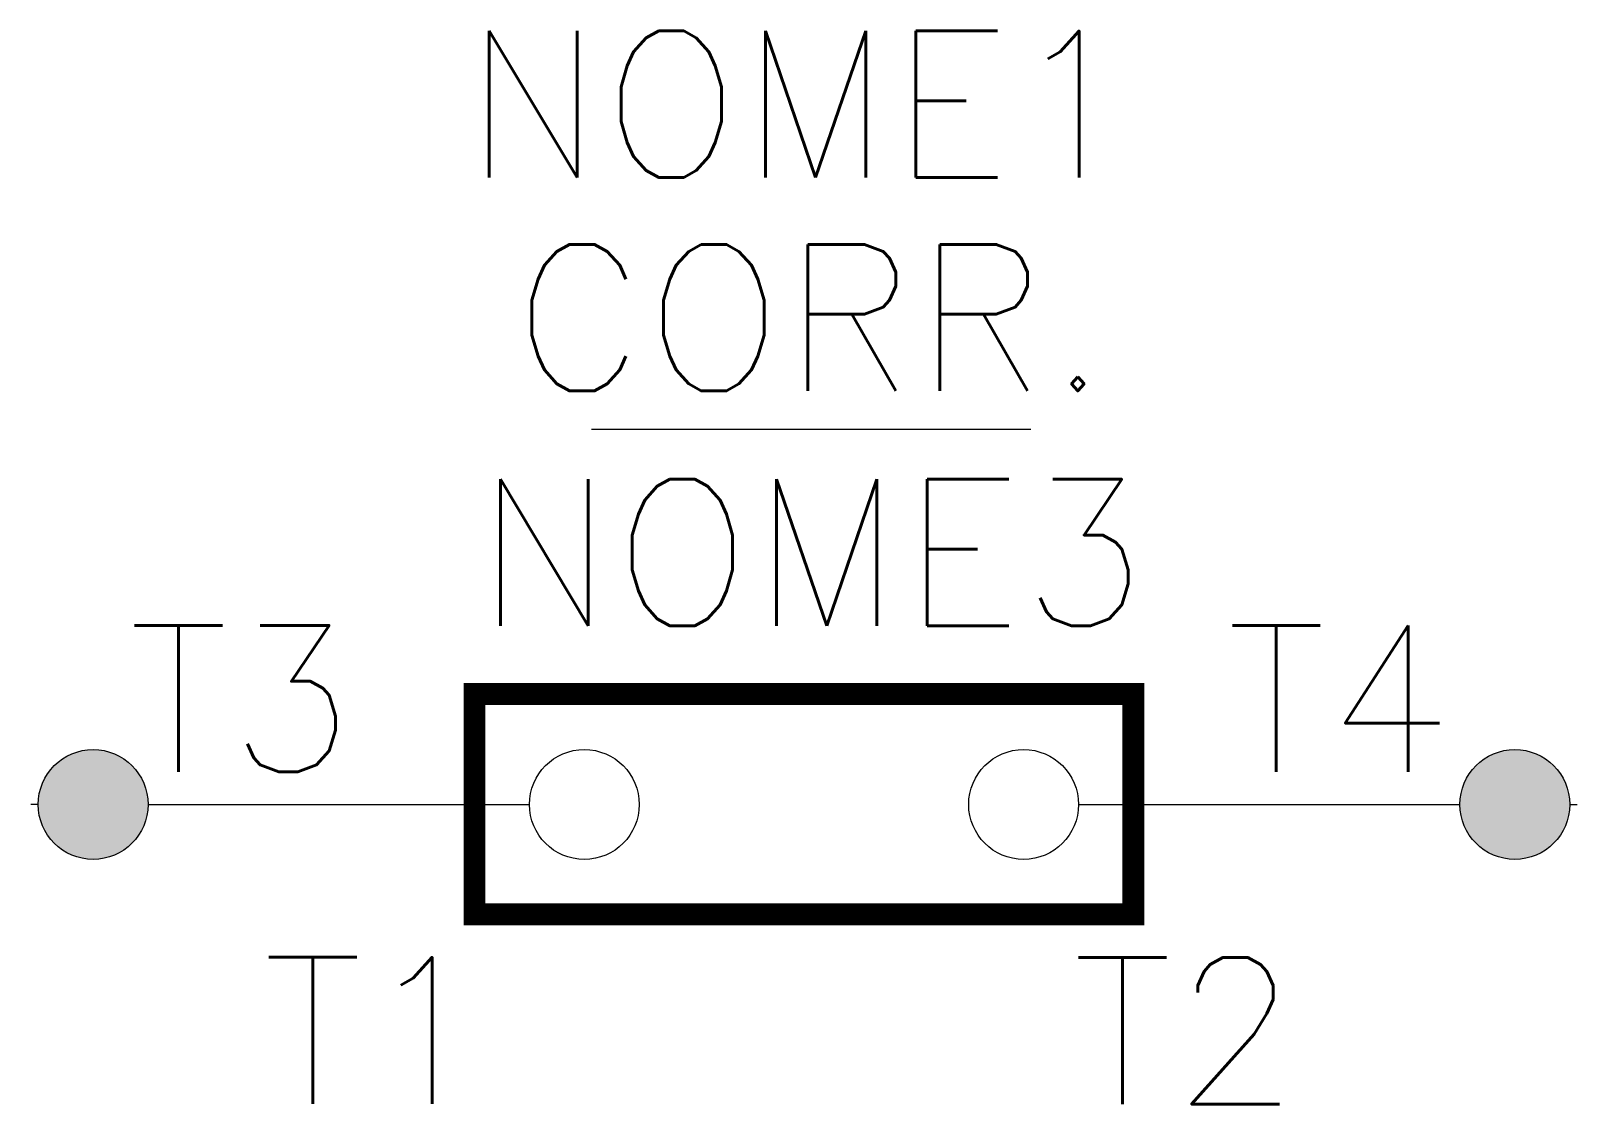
# Model space of a CAD drawing. Extents: x 314.1 to 335.2, y 184.8 to 199.4.
import ezdxf
from ezdxf.enums import TextEntityAlignment as Align

# ---------------------------------------------------------------- set-up
doc = ezdxf.new("R2010")
doc.units = 0
doc.header["$MEASUREMENT"] = 0
doc.layers.get('0').update_dxf_attribs({"linetype": 'CONTINUOUS'})
doc.styles.add('ROMANS', font='romans')

msp = doc.modelspace()

# ---------------------------------------------------------------- hatches: boundary and pattern name
h = msp.add_hatch(color=256)
h.dxf.hatch_style = 1
h.paths.add_polyline_path([(314.169, 188.89, 1), (315.669, 188.89, 1)])
h = msp.add_hatch(color=256)
h.dxf.hatch_style = 1
h.paths.add_polyline_path([(333.587, 188.89, 1), (335.087, 188.89, 1)])

# ---------------------------------------------------------------- linework, layer by layer
msp.add_line((321.726, 194.013), (327.725, 194.013))
at = {"color": 0}
for p, q in [((314.169, 188.89), (314.069, 188.89)), ((315.669, 188.89), (320.878, 188.89)), ((328.378, 188.89), (333.587, 188.89)), ((335.087, 188.89), (335.187, 188.89))]:
    msp.add_line(p, q, dxfattribs=at)
at = {"color": 5, "const_width": 0.3}
msp.add_lwpolyline([(329.128, 190.397), (320.128, 190.397), (320.128, 187.39), (329.128, 187.39)], close=True, dxfattribs=at)
at = {"color": 7}
for centre in [(314.919, 188.89), (321.628, 188.89), (327.628, 188.89), (334.337, 188.89)]:
    msp.add_circle(centre, 0.75, dxfattribs=at)

# ---------------------------------------------------------------- texts
at = {"lineweight": -3, "style": 'ROMANS'}
for tag, text, p in [('NOME1', 'NOME1', (324.572, 198.45)), ('CORR.', 'CORR.', (324.725, 195.536)), ('NOME3', 'NOME3', (324.725, 192.329))]:
    msp.add_attdef(tag, text=text, height=2, dxfattribs=at).set_placement(p, align=Align.MIDDLE_CENTER)
for tag, text, p in [('T3', 'T3', (318.485, 190.335)), ('T4', 'T4', (333.479, 190.335)), ('T1', 'T1', (320.32, 185.804)), ('T2', 'T2', (331.378, 185.8))]:
    msp.add_attdef(tag, text=text, height=2, dxfattribs=at).set_placement(p, align=Align.MIDDLE_RIGHT)

doc.saveas('drawing.dxf')
